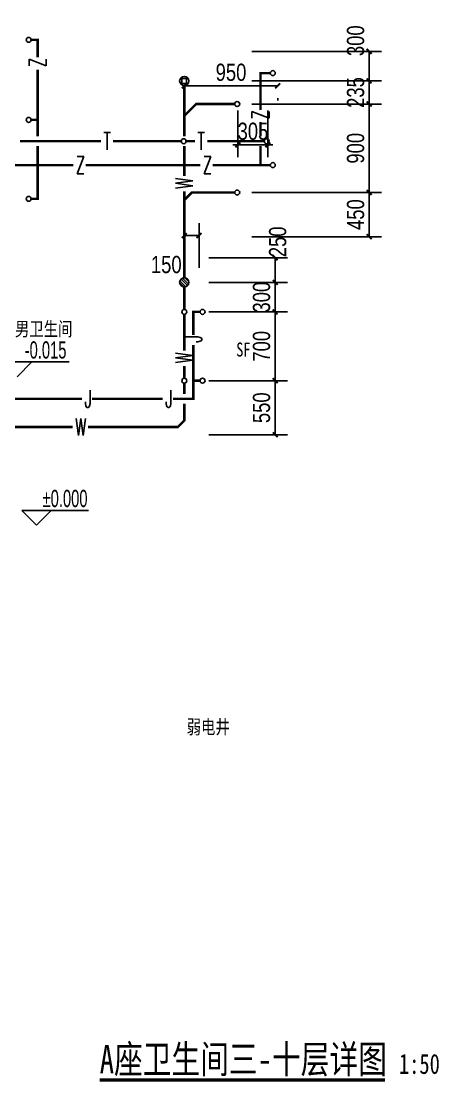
# Model space of a CAD drawing. Extents: x 31688 to 157843, y 203 to 96712.
# Drawn here: x 107607 to 111851, y 15350 to 26141 of the extents above; entities that cross this region are included whole.
import ezdxf

# ---------------------------------------------------------------- set-up
doc = ezdxf.new("R2010")
doc.units = 0
doc.header["$LTSCALE"] = 1000
doc.header["$MEASUREMENT"] = 0
doc.linetypes.add('109-34 轴网$0$L1$0$$AUDIT_BAD_LTYPE1', pattern=[0])
doc.layers.get('Defpoints').update_dxf_attribs({"color": 167})
for name, color, linetype in [('01-标注_标高', 200, 'Continuous'), ('02-TEXT_房间', 7, 'Continuous'), ('A-I_卫-洁具', 241, 'Continuous'), ('DIM_SYMB', 3, 'Continuous'), ('EQUIP_污水', 7, 'Continuous'), ('PIPE-中水', 122, 'Continuous'), ('PIPE-污水', 2, 'Continuous'), ('PIPE-给水中', 3, 'Continuous'), ('PIPE-通气', 30, 'Continuous'), ('TEXT_中水', 7, 'Continuous'), ('TEXT_污水', 7, 'Continuous'), ('TEXT_给水', 7, 'Continuous'), ('TEXT_通气', 7, 'Continuous'), ('TWT_DIM', 3, 'Continuous'), ('VPIPE-中水', 122, 'TG_Z'), ('VPIPE-给水中', 3, 'TG_J1'), ('VPIPE-通气', 3, 'Continuous')]:
    doc.layers.add(name, color=color, linetype=linetype)
doc.styles.add('_TCH_DIM', font='ros.shx', dxfattribs={"width": 0.8, "bigfont": 'jd.shx'})
doc.styles.add('_TCH_DIM_T3', font='ros.shx', dxfattribs={"width": 0.8, "bigfont": 'jd.shx'})
doc.styles.add('_TCH_SPACE', font='STXIHEI.TTF', dxfattribs={"width": 0.75, "height": 5})
doc.styles.add('_TWT_PIPETEXT', font='SIMPLEX', dxfattribs={"width": 0.8, "height": 3.5, "bigfont": 'HZTXT'})
doc.styles.get("Standard").update_dxf_attribs({"font": 'STXIHEI.TTF', "width": 0.75})
doc.styles.add('TG_LINETYPE', font='SIMPLEX', dxfattribs={"width": 0.8, "height": 3, "bigfont": 'HZTXT'})
doc.linetypes.add('TG_J1', pattern='A,5,-0.6,["J1",TG_LINETYPE,S=0.1,R=0,X=-0.52,Y=-0.15],0', length=5.6)
doc.linetypes.add('TG_Z', pattern='A,5,-0.3,["Z",TG_LINETYPE,S=0.1,R=0,X=-0.28,Y=-0.15],0', length=5.3)
doc.dimstyles.new('_TWT_ARCH&&50', dxfattribs={"dimtxt": 175, "dimasz": 50, "dimexe": 125, "dimexo": 150, "dimgap": 50, "dimtad": 1, "dimdec": 0, "dimzin": 0, "dimdsep": 46, "dimtxsty": '_TCH_DIM_T3', "dimblk": 'ARCHTICK', "dimcen": 0.09, "dimclrt": 7, "dimazin": 2, "dimtfac": 1, "dimtdec": 0, "dimtix": 1, "dimtmove": 2, "dimatfit": 3, "dimfxl": 0, "dimtolj": 1, "dimtzin": 0, "dimarcsym": 0})

# ---------------------------------------------------------------- blocks, each defined once
blk = doc.blocks.new('$TwtSys$00000141')
for p, q in [((-94, 8), (-10, 92)), ((-94, 8), (-10, 92)), ((-87, -35), (35, 87)), ((-87, -35), (35, 87)), ((-66, -66), (66, 66)), ((-66, -66), (66, 66)), ((-32, -87), (88, 33)), ((-32, -87), (88, 33)), ((11, -92), (92, -11)), ((11, -92), (92, -11))]:
    blk.add_line(p, q)
blk.add_circle((0, 0), 94)
blk.add_circle((0, 0), 94)
blk = doc.blocks.new('$TwtSys$00000147')
blk.add_circle((0, 0, 0), 1)
blk = doc.blocks.new('_ArchTick')
at = {"color": 0, "linetype": 'ByBlock', "const_width": 0.4}
blk.add_lwpolyline([(-0.5, -0.5), (0.5, 0.5)], dxfattribs=at)
blk = doc.blocks.new('*D768')
at = {"layer": 'Defpoints', "color": 0, "linetype": '109-34 轴网$0$L1$0$$AUDIT_BAD_LTYPE1'}
for p in [(109364, 22483), (110188, 22483), (109364, 21933)]:
    blk.add_point(p, dxfattribs=at)
at = {"layer": 'TWT_DIM', "color": 0, "linetype": '109-34 轴网$0$L1$0$$AUDIT_BAD_LTYPE1', "lineweight": -2}
for p, q in [((109514, 22483), (110313, 22483)), ((110188, 21933), (110188, 22483)), ((109514, 21933), (110313, 21933))]:
    blk.add_line(p, q, dxfattribs=at)
at = {"layer": 'TWT_DIM', "color": 0, "linetype": '109-34 轴网$0$L1$0$$AUDIT_BAD_LTYPE1', "lineweight": -2, "xscale": 50, "yscale": 50, "zscale": 50}
for p, rotation in [((110188, 22483), 90), ((110188, 21933), 270)]:
    blk.add_blockref('_ArchTick', p, dxfattribs=dict(at, rotation=rotation))
at = {"layer": 'TWT_DIM', "color": 7, "linetype": '109-34 轴网$0$L1$0$$AUDIT_BAD_LTYPE1', "insert": (110050, 22208), "char_height": 175, "attachment_point": 5, "rotation": 90, "style": '_TCH_DIM_T3'}
blk.add_mtext('\\A1;550', dxfattribs=at)
blk = doc.blocks.new('*D769')
at = {"layer": 'Defpoints', "color": 0, "linetype": '109-34 轴网$0$L1$0$$AUDIT_BAD_LTYPE1'}
for p in [(109364, 23183), (110188, 23183), (109364, 22483)]:
    blk.add_point(p, dxfattribs=at)
at = {"layer": 'TWT_DIM', "color": 0, "linetype": '109-34 轴网$0$L1$0$$AUDIT_BAD_LTYPE1', "lineweight": -2}
for p, q in [((109514, 23183), (110313, 23183)), ((110188, 22483), (110188, 23183)), ((109514, 22483), (110313, 22483))]:
    blk.add_line(p, q, dxfattribs=at)
at = {"layer": 'TWT_DIM', "color": 0, "linetype": '109-34 轴网$0$L1$0$$AUDIT_BAD_LTYPE1', "lineweight": -2, "xscale": 50, "yscale": 50, "zscale": 50}
for p, rotation in [((110188, 23183), 90), ((110188, 22483), 270)]:
    blk.add_blockref('_ArchTick', p, dxfattribs=dict(at, rotation=rotation))
at = {"layer": 'TWT_DIM', "color": 7, "linetype": '109-34 轴网$0$L1$0$$AUDIT_BAD_LTYPE1', "insert": (110050, 22833), "char_height": 175, "attachment_point": 5, "rotation": 90, "style": '_TCH_DIM_T3'}
blk.add_mtext('\\A1;700', dxfattribs=at)
blk = doc.blocks.new('*D770')
at = {"layer": 'Defpoints', "color": 0, "linetype": '109-34 轴网$0$L1$0$$AUDIT_BAD_LTYPE1'}
for p in [(109364, 23483), (110188, 23483), (109364, 23183)]:
    blk.add_point(p, dxfattribs=at)
at = {"layer": 'TWT_DIM', "color": 0, "linetype": '109-34 轴网$0$L1$0$$AUDIT_BAD_LTYPE1', "lineweight": -2}
for p, q in [((110188, 23483), (110188, 23533)), ((109514, 23483), (110313, 23483)), ((110188, 23183), (110188, 23483)), ((109514, 23183), (110313, 23183)), ((110188, 23183), (110188, 23133))]:
    blk.add_line(p, q, dxfattribs=at)
at = {"layer": 'TWT_DIM', "color": 0, "linetype": '109-34 轴网$0$L1$0$$AUDIT_BAD_LTYPE1', "lineweight": -2, "xscale": 50, "yscale": 50, "zscale": 50}
for p, rotation in [((110188, 23483), 270), ((110188, 23183), 90)]:
    blk.add_blockref('_ArchTick', p, dxfattribs=dict(at, rotation=rotation))
at = {"layer": 'TWT_DIM', "color": 7, "linetype": '109-34 轴网$0$L1$0$$AUDIT_BAD_LTYPE1', "insert": (110050, 23333), "char_height": 175, "attachment_point": 5, "rotation": 90, "style": '_TCH_DIM_T3'}
blk.add_mtext('\\A1;300', dxfattribs=at)
blk = doc.blocks.new('*D771')
at = {"layer": 'Defpoints', "color": 0, "linetype": '109-34 轴网$0$L1$0$$AUDIT_BAD_LTYPE1'}
for p in [(109364, 23733), (110188, 23733), (109364, 23483)]:
    blk.add_point(p, dxfattribs=at)
at = {"layer": 'TWT_DIM', "color": 0, "linetype": '109-34 轴网$0$L1$0$$AUDIT_BAD_LTYPE1', "lineweight": -2}
for p, q in [((109514, 23733), (110313, 23733)), ((110188, 23483), (110188, 23733)), ((109514, 23483), (110313, 23483))]:
    blk.add_line(p, q, dxfattribs=at)
at = {"layer": 'TWT_DIM', "color": 0, "linetype": '109-34 轴网$0$L1$0$$AUDIT_BAD_LTYPE1', "lineweight": -2, "xscale": 50, "yscale": 50, "zscale": 50}
for p, rotation in [((110188, 23733), 90), ((110188, 23483), 270)]:
    blk.add_blockref('_ArchTick', p, dxfattribs=dict(at, rotation=rotation))
at = {"layer": 'TWT_DIM', "color": 7, "linetype": '109-34 轴网$0$L1$0$$AUDIT_BAD_LTYPE1', "insert": (110214, 23896), "char_height": 175, "attachment_point": 5, "rotation": 90, "style": '_TCH_DIM_T3'}
blk.add_mtext('\\A1;250', dxfattribs=at)
blk = doc.blocks.new('*D773')
at = {"layer": 'Defpoints', "color": 0, "linetype": '109-34 轴网$0$L1$0$$AUDIT_BAD_LTYPE1'}
for p in [(109809, 25383), (110114, 25383), (110114, 24883)]:
    blk.add_point(p, dxfattribs=at)
at = {"layer": 'TWT_DIM', "color": 0, "linetype": '109-34 轴网$0$L1$0$$AUDIT_BAD_LTYPE1', "lineweight": -2}
for p, q in [((109809, 25233), (109809, 24758)), ((110114, 25233), (110114, 24758)), ((109809, 24883), (109759, 24883)), ((109809, 24883), (110114, 24883)), ((110114, 24883), (110164, 24883))]:
    blk.add_line(p, q, dxfattribs=at)
at = {"layer": 'TWT_DIM', "color": 0, "linetype": '109-34 轴网$0$L1$0$$AUDIT_BAD_LTYPE1', "lineweight": -2, "xscale": 50, "yscale": 50, "zscale": 50}
blk.add_blockref('_ArchTick', (109809, 24883), dxfattribs=at)
at = {"layer": 'TWT_DIM', "color": 0, "linetype": '109-34 轴网$0$L1$0$$AUDIT_BAD_LTYPE1', "lineweight": -2, "xscale": 50, "yscale": 50, "zscale": 50, "rotation": 180}
blk.add_blockref('_ArchTick', (110114, 24883), dxfattribs=at)
at = {"layer": 'TWT_DIM', "color": 7, "linetype": '109-34 轴网$0$L1$0$$AUDIT_BAD_LTYPE1', "insert": (109962, 25020), "char_height": 175, "attachment_point": 5, "style": '_TCH_DIM_T3'}
blk.add_mtext('\\A1;305', dxfattribs=at)
blk = doc.blocks.new('*D774')
at = {"layer": 'Defpoints', "color": 0, "linetype": '109-34 轴网$0$L1$0$$AUDIT_BAD_LTYPE1'}
for p in [(109414, 23960), (109264, 23483), (109414, 23483)]:
    blk.add_point(p, dxfattribs=at)
at = {"layer": 'TWT_DIM', "color": 0, "linetype": '109-34 轴网$0$L1$0$$AUDIT_BAD_LTYPE1', "lineweight": -2}
for p, q in [((109264, 23633), (109264, 24085)), ((109414, 23633), (109414, 24085)), ((109264, 23960), (109414, 23960))]:
    blk.add_line(p, q, dxfattribs=at)
at = {"layer": 'TWT_DIM', "color": 0, "linetype": '109-34 轴网$0$L1$0$$AUDIT_BAD_LTYPE1', "lineweight": -2, "xscale": 50, "yscale": 50, "zscale": 50, "rotation": 180}
blk.add_blockref('_ArchTick', (109264, 23960), dxfattribs=at)
at = {"layer": 'TWT_DIM', "color": 0, "linetype": '109-34 轴网$0$L1$0$$AUDIT_BAD_LTYPE1', "lineweight": -2, "xscale": 50, "yscale": 50, "zscale": 50}
blk.add_blockref('_ArchTick', (109414, 23960), dxfattribs=at)
at = {"layer": 'TWT_DIM', "color": 7, "linetype": '109-34 轴网$0$L1$0$$AUDIT_BAD_LTYPE1', "insert": (109081, 23664), "char_height": 175, "attachment_point": 5, "style": '_TCH_DIM_T3'}
blk.add_mtext('\\A1;150', dxfattribs=at)
blk = doc.blocks.new('$TwtSys$00000136')
at = {"elevation": 0}
blk.add_lwpolyline([(-51, 45), (51, 45), (51, -49), (-51, -49)], close=True, dxfattribs=at)
blk.add_circle((0, 0, 0), 93.8)
blk = doc.blocks.new('*D835')
at = {"layer": 'Defpoints', "color": 0, "linetype": '109-34 轴网$0$L1$0$$AUDIT_BAD_LTYPE1'}
for p in [(109264, 25483), (110214, 25483), (110214, 25483)]:
    blk.add_point(p, dxfattribs=at)
at = {"layer": 'TWT_DIM', "color": 0, "linetype": '109-34 轴网$0$L1$0$$AUDIT_BAD_LTYPE1', "lineweight": -2}
for p, q in [((109264, 25483), (110214, 25483)), ((109264, 25333), (109264, 25358)), ((110214, 25333), (110214, 25358))]:
    blk.add_line(p, q, dxfattribs=at)
at = {"layer": 'TWT_DIM', "color": 0, "linetype": '109-34 轴网$0$L1$0$$AUDIT_BAD_LTYPE1', "lineweight": -2, "xscale": 50, "yscale": 50, "zscale": 50, "rotation": 180}
blk.add_blockref('_ArchTick', (109264, 25483), dxfattribs=at)
at = {"layer": 'TWT_DIM', "color": 0, "linetype": '109-34 轴网$0$L1$0$$AUDIT_BAD_LTYPE1', "lineweight": -2, "xscale": 50, "yscale": 50, "zscale": 50}
blk.add_blockref('_ArchTick', (110214, 25483), dxfattribs=at)
at = {"layer": 'TWT_DIM', "color": 7, "linetype": '109-34 轴网$0$L1$0$$AUDIT_BAD_LTYPE1', "insert": (109739, 25620), "char_height": 175, "attachment_point": 5, "style": '_TCH_DIM_T3'}
blk.add_mtext('\\A1;950', dxfattribs=at)
blk = doc.blocks.new('*D836')
at = {"layer": 'Defpoints', "color": 0, "linetype": '109-34 轴网$0$L1$0$$AUDIT_BAD_LTYPE1'}
for p in [(109802, 24398), (111143, 24398), (109802, 23948)]:
    blk.add_point(p, dxfattribs=at)
at = {"layer": 'TWT_DIM', "color": 0, "linetype": '109-34 轴网$0$L1$0$$AUDIT_BAD_LTYPE1', "lineweight": -2}
for p, q in [((109952, 24398), (111268, 24398)), ((111143, 23948), (111143, 24398)), ((109952, 23948), (111268, 23948))]:
    blk.add_line(p, q, dxfattribs=at)
at = {"layer": 'TWT_DIM', "color": 0, "linetype": '109-34 轴网$0$L1$0$$AUDIT_BAD_LTYPE1', "lineweight": -2, "xscale": 50, "yscale": 50, "zscale": 50}
for p, rotation in [((111143, 24398), 90), ((111143, 23948), 270)]:
    blk.add_blockref('_ArchTick', p, dxfattribs=dict(at, rotation=rotation))
at = {"layer": 'TWT_DIM', "color": 7, "linetype": '109-34 轴网$0$L1$0$$AUDIT_BAD_LTYPE1', "insert": (111006, 24173), "char_height": 175, "attachment_point": 5, "rotation": 90, "style": '_TCH_DIM_T3'}
blk.add_mtext('\\A1;450', dxfattribs=at)
blk = doc.blocks.new('*D837')
at = {"layer": 'Defpoints', "color": 0, "linetype": '109-34 轴网$0$L1$0$$AUDIT_BAD_LTYPE1'}
for p in [(109802, 25298), (111143, 25298), (109802, 24398)]:
    blk.add_point(p, dxfattribs=at)
at = {"layer": 'TWT_DIM', "color": 0, "linetype": '109-34 轴网$0$L1$0$$AUDIT_BAD_LTYPE1', "lineweight": -2}
for p, q in [((109952, 25298), (111268, 25298)), ((111143, 24398), (111143, 25298)), ((109952, 24398), (111268, 24398))]:
    blk.add_line(p, q, dxfattribs=at)
at = {"layer": 'TWT_DIM', "color": 0, "linetype": '109-34 轴网$0$L1$0$$AUDIT_BAD_LTYPE1', "lineweight": -2, "xscale": 50, "yscale": 50, "zscale": 50}
for p, rotation in [((111143, 25298), 90), ((111143, 24398), 270)]:
    blk.add_blockref('_ArchTick', p, dxfattribs=dict(at, rotation=rotation))
at = {"layer": 'TWT_DIM', "color": 7, "linetype": '109-34 轴网$0$L1$0$$AUDIT_BAD_LTYPE1', "insert": (111006, 24848), "char_height": 175, "attachment_point": 5, "rotation": 90, "style": '_TCH_DIM_T3'}
blk.add_mtext('\\A1;900', dxfattribs=at)
blk = doc.blocks.new('*D838')
at = {"layer": 'Defpoints', "color": 0, "linetype": '109-34 轴网$0$L1$0$$AUDIT_BAD_LTYPE1'}
for p in [(109802, 25533), (111143, 25533), (109802, 25298)]:
    blk.add_point(p, dxfattribs=at)
at = {"layer": 'TWT_DIM', "color": 0, "linetype": '109-34 轴网$0$L1$0$$AUDIT_BAD_LTYPE1', "lineweight": -2}
for p, q in [((111143, 25533), (111143, 25583)), ((109952, 25533), (111268, 25533)), ((111143, 25298), (111143, 25533)), ((109952, 25298), (111268, 25298)), ((111143, 25298), (111143, 25248))]:
    blk.add_line(p, q, dxfattribs=at)
at = {"layer": 'TWT_DIM', "color": 0, "linetype": '109-34 轴网$0$L1$0$$AUDIT_BAD_LTYPE1', "lineweight": -2, "xscale": 50, "yscale": 50, "zscale": 50}
for p, rotation in [((111143, 25533), 270), ((111143, 25298), 90)]:
    blk.add_blockref('_ArchTick', p, dxfattribs=dict(at, rotation=rotation))
at = {"layer": 'TWT_DIM', "color": 7, "linetype": '109-34 轴网$0$L1$0$$AUDIT_BAD_LTYPE1', "insert": (111006, 25415), "char_height": 175, "attachment_point": 5, "rotation": 90, "style": '_TCH_DIM_T3'}
blk.add_mtext('\\A1;235', dxfattribs=at)
blk = doc.blocks.new('*D839')
at = {"layer": 'Defpoints', "color": 0, "linetype": '109-34 轴网$0$L1$0$$AUDIT_BAD_LTYPE1'}
for p in [(109802, 25833), (111143, 25833), (109802, 25533)]:
    blk.add_point(p, dxfattribs=at)
at = {"layer": 'TWT_DIM', "color": 0, "linetype": '109-34 轴网$0$L1$0$$AUDIT_BAD_LTYPE1', "lineweight": -2}
for p, q in [((109952, 25833), (111268, 25833)), ((111143, 25533), (111143, 25833)), ((109952, 25533), (111268, 25533))]:
    blk.add_line(p, q, dxfattribs=at)
at = {"layer": 'TWT_DIM', "color": 0, "linetype": '109-34 轴网$0$L1$0$$AUDIT_BAD_LTYPE1', "lineweight": -2, "xscale": 50, "yscale": 50, "zscale": 50}
for p, rotation in [((111143, 25833), 90), ((111143, 25533), 270)]:
    blk.add_blockref('_ArchTick', p, dxfattribs=dict(at, rotation=rotation))
at = {"layer": 'TWT_DIM', "color": 7, "linetype": '109-34 轴网$0$L1$0$$AUDIT_BAD_LTYPE1', "insert": (111006, 25942), "char_height": 175, "attachment_point": 5, "rotation": 90, "style": '_TCH_DIM_T3'}
blk.add_mtext('\\A1;300', dxfattribs=at)

msp = doc.modelspace()

# ---------------------------------------------------------------- hatches: boundary and pattern name
at = {"layer": 'PIPE-中水', "linetype": 'Continuous'}
for points in [[(107773.5, 25950.8), (107786, 25950.8), (107786, 25963.3)], [(107773.5, 25950.8), (107773.5, 25963.3), (107786, 25963.3)], [(110039, 25612.4), (110026.5, 25612.4), (110026.5, 25624.9)], [(110039, 25612.4), (110039, 25624.9), (110026.5, 25624.9)], [(107773.5, 24333.1), (107773.5, 24320.6), (107786, 24320.6)], [(107773.5, 24333.1), (107786, 24333.1), (107786, 24320.6)]]:
    msp.add_hatch(color=256, dxfattribs=at).paths.add_polyline_path(points)
at = {"layer": 'PIPE-污水', "linetype": 'Continuous'}
for points in [[(109384.1, 25297.8), (109375.3, 25306.6), (109378.9, 25310.3)], [(109384.1, 25297.8), (109384.1, 25310.3), (109378.9, 25310.3)], [(109341.6, 24398.1), (109332.8, 24407), (109336.5, 24410.6)], [(109341.6, 24398.1), (109341.6, 24410.6), (109336.5, 24410.6)], [(109264.1, 22078.5), (109276.6, 22078.5), (109276.6, 22073.3)], [(109264.1, 22078.5), (109273, 22069.6), (109276.6, 22073.3)], [(109197.3, 22011.6), (109206.1, 22002.8), (109202.5, 21999.1)], [(109197.3, 22011.6), (109197.3, 21999.1), (109202.5, 21999.1)]]:
    msp.add_hatch(color=256, dxfattribs=at).paths.add_polyline_path(points)
at = {"layer": 'PIPE-给水中', "linetype": 'Continuous'}
for points in [[(109356.5, 23183.2), (109356.5, 23195.7), (109344, 23195.7)], [(109356.5, 23183.2), (109344, 23183.2), (109344, 23195.7)], [(109356.5, 22297.8), (109356.5, 22285.3), (109369, 22285.3)], [(109356.5, 22297.8), (109369, 22297.8), (109369, 22285.3)]]:
    msp.add_hatch(color=256, dxfattribs=at).paths.add_polyline_path(points)

# ---------------------------------------------------------------- linework, layer by layer
at = {"layer": '01-标注_标高'}
for p, q in [((107414.7, 22673.6), (108093, 22673.6)), ((107564.7, 22523.6), (107714.7, 22673.6)), ((107762.4, 21012.3), (107612.4, 21162.3)), ((107612.4, 21162.3), (108290.7, 21162.3)), ((107762.4, 21012.3), (107912.4, 21162.3))]:
    msp.add_line(p, q, dxfattribs=at)
at = {"layer": 'DIM_SYMB', "const_width": 35}
msp.add_lwpolyline([(108404.6, 15367.6), (111305.9, 15367.6)], dxfattribs=at)
at = {"layer": 'PIPE-中水', "linetype": 'Continuous', "ltscale": 0.5, "const_width": 25}
for points in [[(107773.5, 25950.8), (107707.1, 25950.8)], [(107773.5, 25950.8), (107773.5, 25771.7)], [(107773.5, 25647.1), (107773.5, 25136.6)], [(110039, 25238.9), (110039, 25612.4)], [(110039, 25612.4), (110138.6, 25612.4)], [(107773.5, 25136.6), (107707.1, 25136.6)], [(107773.5, 25136.6), (107773.5, 24969.5)], [(110039, 24969.5), (110039, 25114.3)], [(107773.5, 24869.5), (107773.5, 24676.7)], [(110039, 24676.7), (110039, 24869.5)], [(107513.7, 24676.7), (107773.5, 24676.7)], [(107773.5, 24676.7), (107773.5, 24333.1)], [(107773.5, 24676.7), (108136.1, 24676.7)], [(108260.8, 24676.7), (109426.5, 24676.7)], [(109551.1, 24676.7), (110039, 24676.7)], [(110039, 24676.7), (110138.6, 24676.7)], [(107773.5, 24333.1), (107707.1, 24333.1)]]:
    msp.add_lwpolyline(points, dxfattribs=at)
at = {"layer": 'PIPE-污水', "linetype": 'Continuous', "ltscale": 0.5, "const_width": 25}
for points in [[(109264.1, 25177.8), (109264.1, 25485.8)], [(109384.1, 25297.8), (109264.1, 25177.8)], [(109777.3, 25297.8), (109384.1, 25297.8)], [(109264.1, 24969.5), (109264.1, 25177.8)], [(109264.1, 24565.2), (109264.1, 24869.5)], [(109264.1, 23530.2), (109264.1, 24408.6)], [(109341.6, 24398.1), (109264.1, 24320.6)], [(109777.3, 24398.1), (109341.6, 24398.1)], [(109264.1, 23208.2), (109264.1, 23436.2)], [(109264.1, 22789.6), (109264.1, 23158.2)], [(109264.1, 22507.8), (109264.1, 22632.9)], [(109264.1, 22347.8), (109264.1, 22457.8)], [(109264.1, 22078.5), (109264.1, 22247.8)], [(108130.3, 22011.6), (107314, 22011.6)], [(109197.3, 22011.6), (108287, 22011.6)], [(109264.1, 22078.5), (109197.3, 22011.6)]]:
    msp.add_lwpolyline(points, dxfattribs=at)
at = {"layer": 'PIPE-给水中', "linetype": 'Continuous', "ltscale": 0.5, "const_width": 25}
for points in [[(109356.5, 23183.2), (109424.9, 23183.2)], [(109356.5, 22948.8), (109356.5, 23183.2)], [(109356.5, 22482.8), (109356.5, 22845.5)], [(109356.5, 22297.8), (109356.5, 22482.8)], [(109356.5, 22482.8), (109424.9, 22482.8)], [(107264, 22297.8), (108224.3, 22297.8)], [(108327.6, 22297.8), (109045.6, 22297.8)], [(109148.9, 22297.8), (109356.5, 22297.8)]]:
    msp.add_lwpolyline(points, dxfattribs=at)
at = {"layer": 'PIPE-通气', "linetype": 'Continuous', "ltscale": 0.5, "const_width": 25}
for points in [[(107594.9, 24919.5), (108416.1, 24919.5)], [(108540.8, 24919.5), (109233.6, 24919.5)], [(109283.6, 24919.5), (109373.2, 24919.5)], [(109497.9, 24919.5), (110076.1, 24919.5)]]:
    msp.add_lwpolyline(points, dxfattribs=at)
at = {"layer": 'VPIPE-中水', "linetype": 'Continuous'}
for centre in [(107682.1, 25950.8), (110163.6, 25612.4), (107682.1, 25136.6), (110163.6, 24676.7), (107682.1, 24333.1)]:
    msp.add_circle(centre, 25, dxfattribs=at)
at = {"layer": 'VPIPE-给水中', "linetype": 'Continuous'}
for centre in [(109449.9, 23183.2), (109449.9, 22482.8)]:
    msp.add_circle(centre, 25, dxfattribs=at)
at = {"layer": 'VPIPE-通气', "linetype": 'Continuous'}
for centre in [(109258.6, 24919.5), (110101.1, 24919.5)]:
    msp.add_circle(centre, 25, dxfattribs=at)

# ---------------------------------------------------------------- block references
at = {"layer": 'A-I_卫-洁具', "xscale": 0.5, "yscale": 0.5, "zscale": 0.5, "rotation": 270}
msp.add_blockref('$TwtSys$00000141', (109264.1, 23483.2), dxfattribs=at)
at = {"layer": 'EQUIP_污水', "linetype": '109-34 轴网$0$L1$0$$AUDIT_BAD_LTYPE1', "xscale": 0.5, "yscale": 0.5, "zscale": 0.5, "rotation": 270}
msp.add_blockref('$TwtSys$00000136', (109264.1, 25532.8), dxfattribs=at)
at = {"layer": 'EQUIP_污水', "linetype": '109-34 轴网$0$L1$0$$AUDIT_BAD_LTYPE1', "xscale": 25, "yscale": 25, "zscale": 25}
for p in [(109802.3, 25297.8), (109802.3, 24398.1), (109264.1, 23183.2), (109264.1, 22482.8)]:
    msp.add_blockref('$TwtSys$00000147', p, dxfattribs=at)

# ---------------------------------------------------------------- texts
at = {"layer": '01-标注_标高', "color": 7, "style": '_TCH_DIM', "width": 0.64}
for s, p in [('-0.015', (107642, 22708.6)), ('%%P0.000', (107823.7, 21197.3))]:
    msp.add_text(s, height=175, dxfattribs=at).set_placement(p)
at = {"layer": '02-TEXT_房间', "style": '_TCH_SPACE', "width": 0.75}
for s, p in [('男卫生间', (107543.4, 22938.3)), ('SF', (109792.1, 22728.9)), ('弱电井', (109288.4, 18889.2))]:
    msp.add_text(s, height=142.71, dxfattribs=at).set_placement(p)
at = {"layer": 'DIM_SYMB', "color": 7, "width": 0.75}
for s, height, p in [('A座卫生间三-十层详图', 285.426, (108404.6, 15437.6)), ('1:50', 203.88, (111445.9, 15430.4))]:
    msp.add_text(s, height=height, dxfattribs=at).set_placement(p)
at = {"layer": 'TEXT_中水', "linetype": '109-34 轴网$0$L1$0$$AUDIT_BAD_LTYPE1', "style": '_TWT_PIPETEXT', "width": 0.64}
for rotation, p in [(90, (107861, 25672.1)), (90, (110126.5, 25139.3)), (0, (108161.1, 24589.2)), (0, (109451.5, 24589.2))]:
    msp.add_text('Z', height=175, rotation=rotation, dxfattribs=at).set_placement(p)
at = {"layer": 'TEXT_污水', "linetype": '109-34 轴网$0$L1$0$$AUDIT_BAD_LTYPE1', "style": '_TWT_PIPETEXT', "width": 0.64}
for p in [(109351.6, 24433.6), (109351.6, 22657.9)]:
    msp.add_text('W', height=175, rotation=90, dxfattribs=at).set_placement(p)
msp.add_text('W', height=175, dxfattribs=at).set_placement((108155.3, 21924.1))
at = {"layer": 'TEXT_给水', "linetype": '109-34 轴网$0$L1$0$$AUDIT_BAD_LTYPE1', "style": '_TWT_PIPETEXT', "width": 0.64}
msp.add_text('J', height=175, rotation=90.00001, dxfattribs=at).set_placement((109444, 22870.5))
for p in [(108249.3, 22210.3), (109070.6, 22210.3)]:
    msp.add_text('J', height=175, dxfattribs=at).set_placement(p)
at = {"layer": 'TEXT_通气', "linetype": '109-34 轴网$0$L1$0$$AUDIT_BAD_LTYPE1', "style": '_TWT_PIPETEXT', "width": 0.64}
for p in [(108441.1, 24832), (109398.2, 24832)]:
    msp.add_text('T', height=175, dxfattribs=at).set_placement(p)

# ---------------------------------------------------------------- dimensions: what is measured, and where the dimension line sits
at = {"layer": 'TWT_DIM', "linetype": '109-34 轴网$0$L1$0$$AUDIT_BAD_LTYPE1'}
for base, p1, p2, angle, text, picture, middle in [((111143.2, 25832.8), (109802.3, 25532.8), (109802.3, 25832.8), 90, '300', '*D839', (111005.7, 25941.8)), ((109414, 23960.3), (109264.1, 23483.2), (109414, 23483.2), 360, '150', '*D774', (109080.8, 23664.3)), ((110187.7, 23732.8), (109364.1, 23483.2), (109364.1, 23732.8), 90, '250', '*D771', (110214, 23896.1))]:
    dim = msp.add_linear_dim(base=base, p1=p1, p2=p2, angle=angle, text=text, dimstyle='_TWT_ARCH&&50', dxfattribs=at)
    dim.commit()
    dim.dimension.update_dxf_attribs({"geometry": picture, "text_midpoint": middle, "dimtype": 161})
for p1, p2, distance, text, picture, middle in [((109264.1, 25482.8), (110214, 25482.8), 0, '950', '*D835', (109739.1, 25620.3)), ((109802.3, 25297.8), (109802.3, 25532.8), -1340.9, '235', '*D838', (111005.7, 25415.3)), ((109809, 25382.8), (110114, 25382.8), -500, '305', '*D773', (109961.5, 25020.3)), ((109802.3, 24398.1), (109802.3, 25297.8), -1340.9, '900', '*D837', (111005.7, 24848)), ((109802.3, 23947.8), (109802.3, 24398.1), -1340.9, '450', '*D836', (111005.7, 24173)), ((109364.1, 23183.2), (109364.1, 23483.2), -823.6, '300', '*D770', (110050.2, 23333.2)), ((109364.1, 22482.8), (109364.1, 23183.2), -823.6, '700', '*D769', (110050.2, 22833)), ((109364.1, 21932.8), (109364.1, 22482.8), -823.6, '550', '*D768', (110050.2, 22207.8))]:
    dim = msp.add_aligned_dim(p1=p1, p2=p2, distance=distance, text=text, dimstyle='_TWT_ARCH&&50', dxfattribs=at)
    dim.commit()
    dim.dimension.update_dxf_attribs({"geometry": picture, "text_midpoint": middle})

doc.saveas('drawing.dxf')
